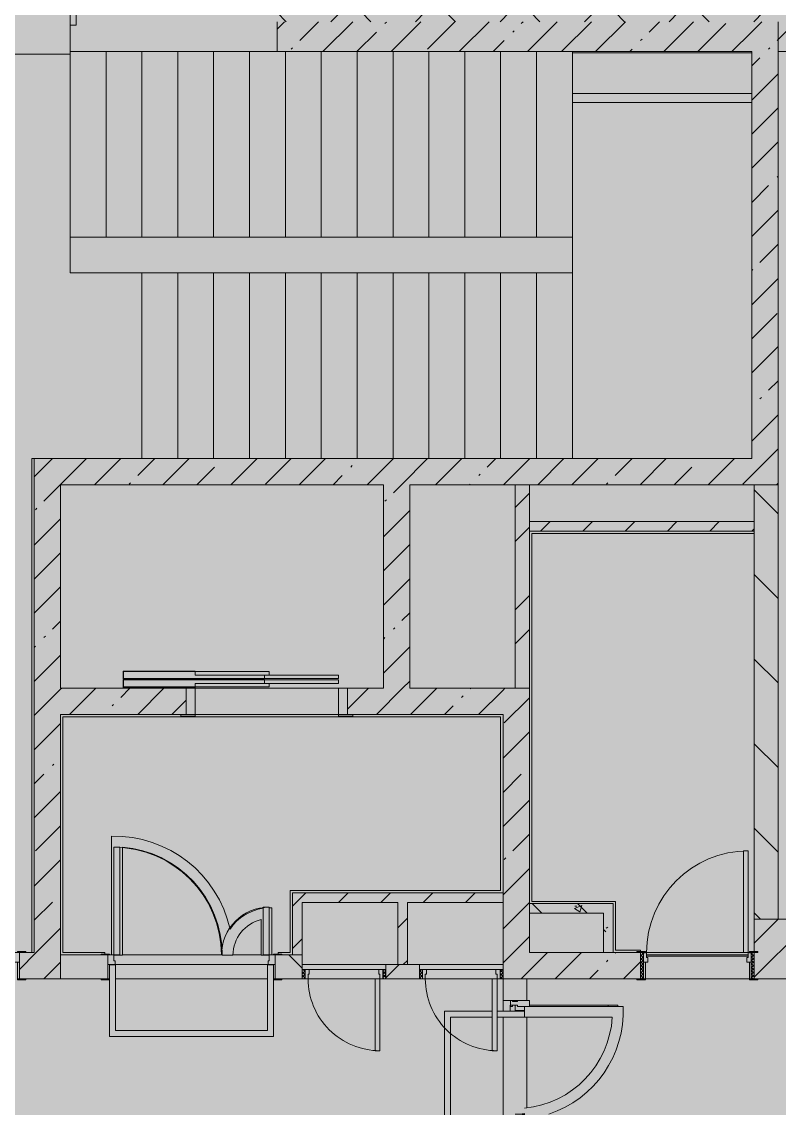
# Model space of a CAD drawing. Header units: millimetres. Extents: x 81773 to 282675, y -8553 to 29000.
# Drawn here: x 242278 to 248613, y 12319 to 21400 of the extents above; entities that cross this region are included whole.
import ezdxf

# ---------------------------------------------------------------- set-up
doc = ezdxf.new("R2010")
doc.units = ezdxf.units.MM
doc.layers.add('A-DETL-GENF-5', color=7, linetype='Continuous', lineweight=9, true_color=0xc0c0c0, transparency=0.4)
for name, color, linetype, lineweight, true_color in [('A-DETL-GENF-7', 7, 'Continuous', 5, 0xe2e2e2), ('A-DETL-GENF-8', 7, 'Continuous', 5, 0xb7b7b7), ('A-DOOR-3', 7, 'Continuous', 5, 0xb7b7b7), ('A-DOOR-4', 7, 'Continuous', 5, 0xe2e2e2), ('A-DOOR-5', 7, 'Continuous', 5, 0xaaaaaa), ('A-DOOR-FRAM-2', 7, 'Continuous', 5, 0xe2e2e2), ('A-DOOR-FRAM-3', 7, 'Continuous', 5, 0xb7b7b7), ('A-DOOR-FRAM-4', 7, 'Continuous', 5, 0xaaaaaa), ('A-FLOR-2', 7, 'Continuous', 5, 0xb7b7b7), ('A-GLAZ-CWMG-3', 7, 'Continuous', 5, 0x737373), ('A-WALL-3', 7, 'Continuous', 5, 0x737373), ('A-WALL-4', 7, 'Continuous', 9, 0x737373), ('I-WALL-5', 7, 'Continuous', 5, 0x737373), ('I-WALL-6', 7, 'Continuous', 5, 0x787878), ('S-COLS-3', 7, 'Continuous', 5, 0x737373), ('S-STRS-3', 7, 'Continuous', 5, 0x737373)]:
    doc.layers.add(name, color=color, linetype=linetype, lineweight=lineweight, true_color=true_color)
for name, color, linetype, lineweight in [('A-GLAZ-CWMG-2', 7, 'Continuous', 5), ('A-WALL-2', 7, 'Continuous', 5), ('I-WALL-4', 7, 'Continuous', 5), ('S-COLS-2', 7, 'Continuous', 5)]:
    doc.layers.add(name, color=color, linetype=linetype, lineweight=lineweight)
pattern_1 = [(45, (147802.7, 0), (-285.1231, 285.1231), []), (45, (148087.8, 0), (-285.1231, 285.1231), [504.031, -100.806, 16.764, -84.042])]
pattern_2 = [(45, (147802.7, 0), (-427.6843, 427.6843), []), (45, (148087.8, 0), (-427.6843, 427.6843), [])]
pattern_3 = [(135, (147802.7, 0), (-353.5534, -353.5534), [])]
pattern_4 = [(45, (147802.7, 0), (-176.7767, 176.7767), [])]
pattern_5 = [(135, (147802.7, 0), (-377.1708, -377.1708), [533.4, -88.9, 17.78, -88.9]), (135, (147802.7, 376.94), (-377.1708, -377.1708), []), (50, (147802.7, 0), (637.6445, -55.7866), [66.675, -733.425]), (355, (147802.7, 0), (-123.3494, 668.699), [53.34, -586.74]), (100.451, (147855.8, -4.65), (514.299, 612.908), [56.665, -623.315]), (46.184, (147802.7, 177.8), (948.7764, -147.1497), [100.012, -1100.137]), (96.636, (147881.8, 165.5), (830.909, 865.997), [84.998, -934.973]), (351.184, (147802.7, 177.8), (830.918, 865.988), [80.01, -880.11]), (21, (147891.6, 133.35), (530.6506, -357.9283), [66.675, -733.425]), (326, (147891.6, 133.35), (216.308, 644.6585), [53.34, -586.74]), (71.451, (147935.8, 103.5), (746.9596, 286.7243), [56.665, -623.315]), (37.5, (147802.7, 0), (10.81053, 295.9426), [16.764, -562.864, 16.764, -578.866, -588.962]), (37.5, (147802.7, 0), (10.81053, 295.9426), [-1175.258, 16.764, -572.198]), (7.5, (147802.7, 0), (233.8692, 350.6318), [16.764, -322.834, 16.764, -549.529, -224.472]), (7.5, (147802.7, 0), (233.8692, 350.6318), [-905.891, 16.764, -207.708]), (327.5, (147604.45, 0), (474.5678, -20.0513), [16.764, -205.486, 16.764, -676.656, -920.115]), (327.5, (147604.45, 0), (474.5678, -20.0513), [-915.67, 16.764, -903.351]), (317.5, (147515.55, 0), (518.4522, 88.9934), [16.764, -272.161, 16.764, -443.738, -653.415]), (317.5, (147515.55, 0), (518.4522, 88.9934), [-749.427, 16.764, -636.651])]

# ---------------------------------------------------------------- blocks, each defined once
blk = doc.blocks.new('110_Дверь_СКБ_2Ст - Д-1_л_Лестничная клетка EIS60 2-32142534-3_3_3_птичка')
at = {"layer": 'A-DOOR-4'}
for points in [[(612.5, 110), (662.5, 110), (662.5, 1010), (612.5, 1010), (612.5, 420.4)], [(-587.5, 110), (-587.5, 510), (-637.5, 510), (-637.5, 110)], [(712.5, -110), (712.5, 30), (697.5, 30), (697.5, -110)]]:
    blk.add_hatch(color=256, dxfattribs=at).paths.add_polyline_path(points)
h = blk.add_hatch(color=256, dxfattribs=at)
h.paths.add_polyline_path([(-627.5, 30), (-627.5, 60), (-637.5, 60), (-637.8, 110), (-687.5, 110), (-687.5, 30), (-637.8, 30)])
h.paths.add_polyline_path([(712.5, 30), (712.5, 110), (662.5, 110), (662.5, 60), (652.5, 60), (652.5, 30)])
at = {"layer": 'A-DOOR-FRAM-2'}
for points in [[(-672.5, 110), (-672.5, 118), (-742.5, 118), (-742.5, 110)], [(767.5, 110), (767.5, 118), (697.5, 118), (697.5, 110)], [(-672.5, -110), (-672.5, 30), (-687.5, 30), (-687.5, -110)], [(-672.5, -118), (-672.5, -110), (-742.5, -110), (-742.5, -118)], [(767.5, -118), (767.5, -110), (697.5, -110), (697.5, -118)]]:
    blk.add_hatch(color=256, dxfattribs=at).paths.add_polyline_path(points)
at = {"layer": 'A-DOOR-3'}
for p, q in [((662.5, 1010), (612.5, 1010)), ((612.5, 1010), (612.5, 110)), ((662.5, 110), (662.5, 1010)), ((-637.5, 510), (-637.5, 110)), ((-587.5, 510), (-637.5, 510)), ((-587.5, 110), (-587.5, 510)), ((-637.5, 110), (-587.5, 110)), ((612.5, 110), (662.5, 110))]:
    blk.add_line(p, q, dxfattribs=at)
for centre, radius, start, end in [((662.5, 110), 900, 90, 180), ((-637.5, 110), 400, 360, 90)]:
    blk.add_arc(centre, radius, start, end, dxfattribs=at)
at = {"layer": 'A-DOOR-FRAM-3'}
for p, q in [((-672.5, 118), (-742.5, 118)), ((-742.5, 118), (-742.5, 110)), ((-742.5, 110), (-672.5, 110)), ((-637.5, 110), (-687.5, 110)), ((-687.5, 110), (-687.5, 30)), ((-672.5, 110), (-672.5, 118)), ((-637.5, 60), (-637.5, 110)), ((662.5, 110), (662.5, 60)), ((712.5, 110), (662.5, 110)), ((767.5, 118), (697.5, 118)), ((697.5, 118), (697.5, 110)), ((697.5, 110), (767.5, 110)), ((712.5, 30), (712.5, 110)), ((767.5, 110), (767.5, 118)), ((-687.5, 30), (-627.5, 30)), ((-672.5, 30), (-687.5, 30)), ((-687.5, 30), (-687.5, -110)), ((-672.5, -110), (-672.5, 30)), ((-627.5, 60), (-637.5, 60)), ((-627.5, 30), (-627.5, 60)), ((662.5, 60), (652.5, 60)), ((652.5, 60), (652.5, 30)), ((652.5, 30), (712.5, 30)), ((712.5, 30), (697.5, 30)), ((697.5, 30), (697.5, -110)), ((712.5, -110), (712.5, 30)), ((-672.5, -110), (-742.5, -110)), ((-742.5, -110), (-742.5, -118)), ((-742.5, -118), (-672.5, -118)), ((-687.5, -110), (-672.5, -110)), ((-672.5, -118), (-672.5, -110)), ((697.5, -110), (712.5, -110)), ((767.5, -110), (697.5, -110)), ((697.5, -110), (697.5, -118)), ((697.5, -118), (767.5, -118)), ((767.5, -118), (767.5, -110))]:
    blk.add_line(p, q, dxfattribs=at)
blk = doc.blocks.new('110_Дверь_СКБ_2Ст - Д-3а 1450x2100h_Лестничная клетка из коридора-32352288-3_3_3_птичка')
at = {"layer": 'A-DOOR-4'}
for points in [[(-587.5, 100), (-587.5, 1000), (-637.5, 1000), (-637.5, 100)], [(662.5, 100), (662.5, 500), (612.5, 500), (612.5, 100)], [(712.5, -100), (712.5, 20), (697.5, 20), (697.5, -100)]]:
    blk.add_hatch(color=256, dxfattribs=at).paths.add_polyline_path(points)
h = blk.add_hatch(color=256, dxfattribs=at)
h.paths.add_polyline_path([(-627.5, 20), (-627.5, 50), (-637.5, 50), (-637.5, 100), (-687.5, 100), (-687.5, 20), (-658.4, 20)])
h.paths.add_polyline_path([(712.5, 20), (712.5, 100), (662.5, 100), (662.5, 50), (652.5, 50), (652.5, 20)])
at = {"layer": 'A-DOOR-FRAM-2'}
for points in [[(-672.5, 100), (-672.5, 108), (-742.5, 108), (-742.5, 100)], [(767.5, 100), (767.5, 108), (697.5, 108), (697.5, 100)], [(-672.5, -100), (-672.5, 20), (-687.5, 20), (-687.5, -100)], [(-672.5, -108), (-672.5, -100), (-742.5, -100), (-742.5, -108)], [(767.5, -108), (767.5, -100), (697.5, -100), (697.5, -108)]]:
    blk.add_hatch(color=256, dxfattribs=at).paths.add_polyline_path(points)
at = {"layer": 'A-DOOR-3'}
for p, q in [((-637.5, 1000), (-637.5, 100)), ((-587.5, 1000), (-637.5, 1000)), ((-587.5, 100), (-587.5, 1000)), ((662.5, 500), (612.5, 500)), ((612.5, 500), (612.5, 100)), ((662.5, 100), (662.5, 500)), ((-637.5, 100), (-587.5, 100)), ((612.5, 100), (662.5, 100))]:
    blk.add_line(p, q, dxfattribs=at)
for centre, radius, start, end in [((-637.5, 100), 900, 0, 90), ((662.5, 100), 400, 90, 180)]:
    blk.add_arc(centre, radius, start, end, dxfattribs=at)
at = {"layer": 'A-DOOR-FRAM-3'}
for p, q in [((-672.5, 108), (-742.5, 108)), ((-742.5, 108), (-742.5, 100)), ((-742.5, 100), (-672.5, 100)), ((-637.5, 100), (-687.5, 100)), ((-687.5, 100), (-687.5, 20)), ((-672.5, 100), (-672.5, 108)), ((-637.5, 50), (-637.5, 100)), ((662.5, 100), (662.5, 50)), ((712.5, 100), (662.5, 100)), ((767.5, 108), (697.5, 108)), ((697.5, 108), (697.5, 100)), ((697.5, 100), (767.5, 100)), ((712.5, 20), (712.5, 100)), ((767.5, 100), (767.5, 108)), ((-687.5, 20), (-627.5, 20)), ((-672.5, 20), (-687.5, 20)), ((-687.5, 20), (-687.5, -100)), ((-672.5, -100), (-672.5, 20)), ((-627.5, 50), (-637.5, 50)), ((-627.5, 20), (-627.5, 50)), ((662.5, 50), (652.5, 50)), ((652.5, 50), (652.5, 20)), ((652.5, 20), (712.5, 20)), ((712.5, 20), (697.5, 20)), ((697.5, 20), (697.5, -100)), ((712.5, -100), (712.5, 20)), ((-672.5, -100), (-742.5, -100)), ((-742.5, -100), (-742.5, -108)), ((-742.5, -108), (-672.5, -108)), ((-687.5, -100), (-672.5, -100)), ((-672.5, -108), (-672.5, -100)), ((697.5, -100), (712.5, -100)), ((767.5, -100), (697.5, -100)), ((697.5, -100), (697.5, -108)), ((697.5, -108), (767.5, -108)), ((767.5, -108), (767.5, -100))]:
    blk.add_line(p, q, dxfattribs=at)
blk = doc.blocks.new('110_Дверь_СКБ_1Ст_Внутренняя1 - Д-8_п_ 950x2100h_охрана 2-32352576-3_3_3_птичка')
at = {"layer": 'A-DOOR-4'}
h = blk.add_hatch(color=256, dxfattribs=at)
h.paths.add_polyline_path([(462.5, 30), (462.5, 110), (437.5, 110), (437.5, 70), (427.5, 70), (427.5, 30)])
h.paths.add_polyline_path([(-402.5, 30), (-402.5, 70), (-412.5, 70), (-412.5, 110), (-437.5, 110), (-437.5, 30)])
at = {"layer": 'A-DOOR-5'}
h = blk.add_hatch(dxfattribs=at)
h.set_pattern_fill('FP_10', color=256, style=0, pattern_type=2)
h.set_pattern_definition([(135, (1826.41, 174.685), (-14.14214, -14.14214), []), (225, (1826.41, 174.685), (14.14214, -14.14214), [])])
h.paths.add_polyline_path([(487.5, -110), (487.5, 110), (462.5, 110), (462.5, -110)])
at = {"layer": 'A-DOOR-FRAM-2'}
for points in [[(409.9, 110), (437.5, 110), (437.5, 960), (397.5, 960), (397.5, 110)], [(-422.5, 110), (-422.5, 118), (-492.5, 118), (-492.5, 110)], [(517.5, 110), (517.5, 118), (447.5, 118), (447.5, 110)], [(-422.5, -110), (-422.5, 30), (-437.5, 30), (-437.5, -110)], [(462.5, -110), (462.5, 30), (447.5, 30), (447.5, -110)], [(-422.5, -118), (-422.5, -110), (-492.5, -110), (-492.5, -118)], [(517.5, -118), (517.5, -110), (447.5, -110), (447.5, -118)]]:
    blk.add_hatch(color=256, dxfattribs=at).paths.add_polyline_path(points)
at = {"layer": 'A-DOOR-FRAM-4'}
h = blk.add_hatch(dxfattribs=at)
h.set_pattern_fill('FP_11', color=256, style=0, pattern_type=2)
h.set_pattern_definition([(45, (-296.384, 174.685), (-14.1421, 14.1421), []), (135, (-296.384, 174.685), (-14.1421, -14.1421), [])])
h.paths.add_polyline_path([(-437.5, -110), (-437.5, 110), (-462.5, 110), (-462.5, -110)])
at = {"layer": 'A-DOOR-3'}
for p, q in [((437.5, 960), (397.5, 960)), ((397.5, 960), (397.5, 110)), ((437.5, 110), (437.5, 960)), ((397.5, 110), (437.5, 110))]:
    blk.add_line(p, q, dxfattribs=at)
blk.add_arc((437.5, 110), 850, 90, 180, dxfattribs=at)
at = {"layer": 'A-DOOR-FRAM-3'}
for p, q in [((-422.5, 118), (-492.5, 118)), ((-492.5, 118), (-492.5, 110)), ((-492.5, 110), (-422.5, 110)), ((-437.5, 110), (-462.5, 110)), ((-462.5, 110), (-462.5, -110)), ((-412.5, 110), (-437.5, 110)), ((-437.5, 110), (-437.5, 30)), ((-437.5, -110), (-437.5, 110)), ((-422.5, 110), (-437.5, 110)), ((-437.5, 110), (-437.5, 109)), ((-437.5, 109), (-422.5, 109)), ((-422.5, 110), (-422.5, 118)), ((-422.5, 109), (-422.5, 110)), ((-412.5, 70), (-412.5, 110)), ((437.5, 110), (437.5, 70)), ((462.5, 110), (437.5, 110)), ((517.5, 118), (447.5, 118)), ((447.5, 118), (447.5, 110)), ((462.5, 110), (447.5, 110)), ((447.5, 110), (447.5, 109)), ((447.5, 110), (517.5, 110)), ((447.5, 109), (462.5, 109)), ((462.5, 30), (462.5, 110)), ((487.5, 110), (462.5, 110)), ((462.5, 110), (462.5, -110)), ((462.5, 109), (462.5, 110)), ((487.5, -110), (487.5, 110)), ((517.5, 110), (517.5, 118)), ((-437.5, 30), (-402.5, 30)), ((-422.5, 30), (-437.5, 30)), ((-437.5, 30), (-437.5, -110)), ((-422.5, -110), (-422.5, 30)), ((-402.5, 70), (-412.5, 70)), ((-402.5, 30), (-402.5, 70)), ((437.5, 70), (427.5, 70)), ((427.5, 70), (427.5, 30)), ((427.5, 30), (462.5, 30)), ((462.5, 30), (447.5, 30)), ((447.5, 30), (447.5, -110)), ((462.5, -110), (462.5, 30)), ((-422.5, -110), (-492.5, -110)), ((-492.5, -110), (-492.5, -118)), ((-492.5, -118), (-422.5, -118)), ((-462.5, -110), (-437.5, -110)), ((-437.5, -110), (-422.5, -110)), ((-422.5, -118), (-422.5, -110)), ((447.5, -110), (462.5, -110)), ((517.5, -110), (447.5, -110)), ((447.5, -110), (447.5, -118)), ((447.5, -118), (517.5, -118)), ((462.5, -110), (487.5, -110)), ((517.5, -118), (517.5, -110))]:
    blk.add_line(p, q, dxfattribs=at)
blk = doc.blocks.new('110_Дверь_СКБ_1Ст - д-18 700x2100h_Технический шкаф ЭОМ и СС-V206-3_3_3_птичка')
at = {"layer": 'A-DOOR-4'}
h = blk.add_hatch(color=256, dxfattribs=at)
h.paths.add_polyline_path([(312.5, 60), (312.5, 20), (302.5, 20), (302.5, -20), (337.5, -20), (337.5, 60)])
h.paths.add_polyline_path([(-287.5, 60), (-312.5, 60), (-312.5, -20), (-277.5, -20), (-277.5, 20), (-287.5, 20)])
at = {"layer": 'A-DOOR-5'}
h = blk.add_hatch(dxfattribs=at)
h.set_pattern_fill('FP_23', color=256, style=0, pattern_type=2)
h.set_pattern_definition([(135, (1951.41, 124.685), (-14.14214, -14.14214), []), (225, (1951.41, 124.685), (14.14214, -14.14214), [])])
h.paths.add_polyline_path([(362.5, 60), (337.5, 60), (337.5, -20), (362.5, -20)])
at = {"layer": 'A-DOOR-FRAM-2'}
blk.add_hatch(color=256, dxfattribs=at).paths.add_polyline_path([(-247.5, 660), (-287.5, 660), (-287.5, 60), (-247.5, 60), (-247.5, 121.4)])
at = {"layer": 'A-DOOR-FRAM-4'}
h = blk.add_hatch(dxfattribs=at)
h.set_pattern_fill('FP_24', color=256, style=0, pattern_type=2)
h.set_pattern_definition([(45, (-171.384, 124.685), (-14.1421, 14.1421), []), (135, (-171.384, 124.685), (-14.1421, -14.1421), [])])
h.paths.add_polyline_path([(-312.5, 60), (-337.5, 60), (-337.5, -20), (-312.5, -20)])
at = {"layer": 'A-DOOR-3'}
for p, q in [((-287.5, 660), (-287.5, 60)), ((-247.5, 660), (-287.5, 660)), ((-247.5, 60), (-247.5, 660)), ((-287.5, 60), (-247.5, 60))]:
    blk.add_line(p, q, dxfattribs=at)
blk.add_arc((-287.5, 60), 600, 360, 90, dxfattribs=at)
at = {"layer": 'A-DOOR-FRAM-3'}
for p, q in [((-312.5, 60), (-337.5, 60)), ((-337.5, 60), (-337.5, -20)), ((-287.5, 60), (-312.5, 60)), ((-312.5, 60), (-312.5, -20)), ((-312.5, -20), (-312.5, 60)), ((-287.5, 20), (-287.5, 60)), ((-277.5, 20), (-287.5, 20)), ((-277.5, -20), (-277.5, 20)), ((-247.5, 60), (312.5, 60)), ((312.5, 20), (302.5, 20)), ((302.5, 20), (302.5, -20)), ((312.5, 60), (312.5, 20)), ((337.5, 60), (312.5, 60)), ((337.5, -20), (337.5, 60)), ((362.5, 60), (337.5, 60)), ((337.5, 60), (337.5, -20)), ((362.5, -20), (362.5, 60)), ((-337.5, -20), (-312.5, -20)), ((-312.5, -20), (-277.5, -20)), ((302.5, -20), (-277.5, -20)), ((302.5, -20), (337.5, -20)), ((337.5, -20), (362.5, -20))]:
    blk.add_line(p, q, dxfattribs=at)
blk = doc.blocks.new('Прямоугольный импост - Импост структурный с накладкой - 190мм-22854925-3_3_3_птичка')
at = {"layer": 'A-GLAZ-CWMG-2'}
for p, q in [((-25, 40), (-25, 81)), ((-15, 40), (-25, 40)), ((-25, -17), (-25, 0)), ((-25, 0), (-15, 0)), ((-15, 0), (-15, 40)), ((15, 40), (15, 0)), ((25, 40), (15, 40)), ((15, 0), (25, 0)), ((25, 81), (25, 40)), ((25, 0), (25, -17)), ((25, -17), (-25, -17))]:
    blk.add_line(p, q, dxfattribs=at)
at = {"layer": 'A-GLAZ-CWMG-3'}
for p, q in [((-25, 81), (-25, 190)), ((-25, 190), (25, 190)), ((25, 190), (25, 81))]:
    blk.add_line(p, q, dxfattribs=at)
blk = doc.blocks.new('BSC_Колонна _Прямоугольная - 500х500-17857564-3_3_3_птичка')
at = {"layer": 'S-COLS-2'}
h = blk.add_hatch(dxfattribs=at)
h.set_pattern_fill('FP_145', color=256, style=0, pattern_type=2)
h.set_pattern_definition([(45, (-100850, -13650), (-285.1231, 285.1231), []), (45, (-100564.88, -13650), (-285.1231, 285.1231), [504.031, -100.806, 16.764, -84.042])])
h.paths.add_polyline_path([(-220, -250), (250, -250), (250, 250), (-250, 250), (-250, -22), (-220, -22), (-220, -30), (-250, -30), (-250, -250)])
at = {"layer": 'S-COLS-3'}
for p, q in [((250, 250), (-250, 250)), ((-250, 250), (-250, -22)), ((250, -250), (250, 250)), ((-220, -250), (250, -250))]:
    blk.add_line(p, q, dxfattribs=at)
blk = doc.blocks.new('DOR_Дверь лифта - 1350х2050h-19118285-3_3_3_птичка')
at = {"layer": 'A-DOOR-3'}
for p, q in [((-600, 125), (-720, 125)), ((-720, 125), (-720, 110)), ((-720, 110), (-600, 110)), ((-675, 110), (-675, -110)), ((-600, 110), (-675, 110)), ((-600, 110), (-600, 125)), ((600, 110), (-600, 110)), ((-600, 110), (-600, -110)), ((720, 125), (600, 125)), ((600, 125), (600, 110)), ((600, -110), (600, 110)), ((675, 110), (600, 110)), ((600, 110), (720, 110)), ((675, -110), (675, 110)), ((720, 110), (720, 125)), ((-675, -110), (-600, -110)), ((-600, -110), (600, -110)), ((-600, -150), (-600, -180)), ((20, -150), (-600, -150)), ((-600, -180), (20, -180)), ((-20, -120), (-20, -150)), ((600, -120), (-20, -120)), ((-20, -150), (600, -150)), ((20, -180), (20, -150)), ((600, -110), (675, -110)), ((600, -150), (600, -120)), ((-600, -190), (-600, -220)), ((20, -190), (-600, -190)), ((-600, -220), (20, -220)), ((-20, -220), (-20, -250)), ((600, -220), (-20, -220)), ((-20, -250), (600, -250)), ((20, -220), (20, -190)), ((600, -250), (600, -220))]:
    blk.add_line(p, q, dxfattribs=at)
at = {"layer": 'A-DOOR-FRAM-3'}
for p, q in [((1200, -180), (20, -180)), ((20, -180), (20, -183)), ((600, -117), (600, -120)), ((1203, -117), (600, -117)), ((600, -120), (1200, -120)), ((1200, -120), (1200, -180)), ((1203, -183), (1203, -117)), ((20, -183), (1203, -183)), ((1203, -187), (20, -187)), ((20, -187), (20, -190)), ((20, -190), (1200, -190)), ((600, -250), (600, -253)), ((1200, -250), (600, -250)), ((600, -253), (1203, -253)), ((1200, -190), (1200, -250)), ((1203, -253), (1203, -187))]:
    blk.add_line(p, q, dxfattribs=at)
blk = doc.blocks.new('Дверь_Витражная_остекление_ - ВВ-7 остекление-32356329-3_3_3_птичка')
at = {"layer": 'A-DETL-GENF-7'}
blk.add_hatch(color=256, dxfattribs=at).paths.add_polyline_path([(-860, -20), (-860, -96), (-815, -96), (-815, -20)])
h = blk.add_hatch(color=256, dxfattribs=at)
h.paths.add_polyline_path([(865, -100), (900, -100), (900, -40), (910, -40), (910, -20), (865, -20), (865, -40)])
h.paths.add_polyline_path([(900, -880), (910, -880), (910, -140), (900, -140), (900, -833.5)])
at = {"layer": 'A-DETL-GENF-8'}
for p, q in [((-815, -20), (-860, -20)), ((-860, -96), (-860, -20)), ((-815, -20), (-860, -20)), ((-860, -20), (-860, -96)), ((865, -100), (865, -20)), ((865, -20), (865, -100)), ((910, -880), (910, -140)), ((910, -880), (910, -140)), ((910, -800), (900, -800)), ((910, -880), (900, -880)), ((900, -880), (910, -880))]:
    blk.add_line(p, q, dxfattribs=at)
at = {"layer": 'A-DOOR-3'}
for p, q in [((-910, 20), (-860, 20)), ((-910, -20), (-910, 20)), ((-860, 20), (-860, -20)), ((860, 20), (910, 20)), ((860, -20), (860, 20)), ((910, 20), (910, -20)), ((-860, -20), (-910, -20)), ((-860, -96), (-860, -20)), ((910, -20), (860, -20))]:
    blk.add_line(p, q, dxfattribs=at)
for centre, start, end in [((-860, -20), 354.58147, 0), ((860, -20), 180, 185.41853)]:
    blk.add_arc(centre, 860, start, end, dxfattribs=at)
blk = doc.blocks.new('Прямоугольный импост - Импост структурный с накладкой - 160мм Темный-32348142-3_3_3_птичка')
at = {"layer": 'A-GLAZ-CWMG-3'}
for p, q in [((0, 17), (-50, 17)), ((-50, 17), (-50, 0)), ((-50, 0), (-40, 0)), ((-40, 0), (-40, -40)), ((-10, -40), (-10, 0)), ((-10, 0), (0, 0)), ((0, 0), (0, 17)), ((-40, -40), (-50, -40)), ((-50, -40), (-50, -140)), ((0, -40), (-10, -40)), ((0, -140), (0, -40)), ((-50, -140), (0, -140))]:
    blk.add_line(p, q, dxfattribs=at)
blk = doc.blocks.new('Зашивка приборов отопления40 - Зашивка приборов отопления-33325598-3_3_3_птичка')
at = {"layer": 'A-WALL-3'}
for p, q in [((126595, 120), (125095, 120)), ((126595, 45), (126595, 120)), ((126595, 45), (125095, 45)), ((125095, 45), (126595, 45)), ((126595, -295), (126595, 45)), ((125095, -295), (126595, -295))]:
    blk.add_line(p, q, dxfattribs=at)

msp = doc.modelspace()

# ---------------------------------------------------------------- hatches: boundary and pattern name
at = {"layer": 'A-DETL-GENF-5'}
msp.add_hatch(color=256, dxfattribs=at).paths.add_polyline_path([(269518.6, -258), (273035.7, -258), (273035.7, 21479), (241135.7, 21479), (241135.7, 27379), (232372.7, 27379), (232372.7, 10208.3), (237012.7, 10208.3), (237012.7, -258), (268458.9, -258)])
at = {"layer": 'A-WALL-2'}
h = msp.add_hatch(dxfattribs=at)
h.set_pattern_fill('FP_84', color=256, style=0, pattern_type=2)
h.set_pattern_definition([(45, (147802.7, 0), (-353.5534, 353.5534), []), (135, (147802.7, 0), (-353.5534, -353.5534), [])])
h.paths.add_polyline_path([(272882.7, 21400), (273032.7, 21400), (273032.7, 21479), (267952.9, 21479), (267952.9, 21400), (272632.7, 21400)])
h.paths.add_polyline_path([(267052.9, 21400), (267052.9, 21479), (265703.1, 21479), (265703.1, 21400), (266339.6, 21400)])
h.paths.add_polyline_path([(259052.7, 21400), (259052.7, 21479), (257753.1, 21479), (257753.1, 21400), (258852.7, 21400)])
h.paths.add_polyline_path([(241112.7, 21400), (241112.7, 21550), (241092.7, 21550), (241092.7, 21400), (241106.8, 21400)])
h.paths.add_polyline_path([(256853.1, 21400), (256853.1, 21479), (255553.1, 21479), (255553.1, 21400), (255742.8, 21400)])
h.paths.add_polyline_path([(261352.7, 21400), (262503.1, 21400), (262503.1, 21479), (261352.7, 21479)])
h.paths.add_polyline_path([(254653.1, 21400), (254653.1, 21479), (253352.9, 21479), (253352.9, 21400), (253852.7, 21400)])
h.paths.add_polyline_path([(263933.1, 21400), (264803.1, 21400), (264803.1, 21479), (263933.1, 21479)])
h.paths.add_polyline_path([(252452.9, 21400), (252452.9, 21479), (251252.7, 21479), (251252.7, 21400), (251504.2, 21400)])
h.paths.add_polyline_path([(248952.7, 21400), (248952.7, 21479), (244412.7, 21479), (244412.7, 21400), (248855, 21400)])
at = {"layer": 'I-WALL-4'}
h = msp.add_hatch(dxfattribs=at)
h.set_pattern_fill('FP_80', color=256, style=0, pattern_type=2)
h.set_pattern_definition(pattern_1)
h.paths.add_polyline_path([(247265.5, 21150), (248382.7, 21150), (248382.7, 21400), (244412.7, 21400), (244412.7, 21150), (245146.1, 21150)])
h.paths.add_polyline_path([(240907.4, 21150), (241112.7, 21150), (241112.7, 21400), (240832.7, 21400), (240832.7, 21150), (240879.9, 21150)])
h = msp.add_hatch(dxfattribs=at)
h.set_pattern_fill('FP_80', color=256, style=0, pattern_type=2)
h.set_pattern_definition(pattern_1)
h.paths.add_polyline_path([(248382.7, 17530), (248602.7, 17530), (248602.7, 21400), (248382.7, 21400), (248382.7, 17750)])
h = msp.add_hatch(dxfattribs=at)
h.set_pattern_fill('FP_80', color=256, style=0, pattern_type=2)
h.set_pattern_definition(pattern_1)
h.paths.add_polyline_path([(257862.2, 21150), (258152.7, 21150), (258152.7, 21400), (257753.1, 21400), (257753.1, 21150)])
h.paths.add_polyline_path([(256853.1, 21150), (256853.1, 21400), (255553.1, 21400), (255553.1, 21150), (255742.8, 21150)])
h.paths.add_polyline_path([(268842.7, 21150), (268842.7, 21400), (268652.7, 21400), (268652.7, 21150)])
h.paths.add_polyline_path([(266339.6, 21150), (267052.9, 21150), (267052.9, 21400), (265703.1, 21400), (265703.1, 21150)])
h.paths.add_polyline_path([(259052.7, 21150), (259052.7, 21400), (258852.7, 21400), (258852.7, 21150)])
h.paths.add_polyline_path([(261352.7, 21150), (262503.1, 21150), (262503.1, 21400), (261352.7, 21400)])
h.paths.add_polyline_path([(264803.1, 21150), (264803.1, 21400), (263933.1, 21400), (263933.1, 21150), (264220.2, 21150)])
h.paths.add_polyline_path([(251252.7, 21150), (252452.9, 21150), (252452.9, 21400), (251252.7, 21400)])
h.paths.add_polyline_path([(248602.7, 21150), (248952.7, 21150), (248952.7, 21400), (248602.7, 21400)])
h.paths.add_polyline_path([(254653.1, 21150), (254653.1, 21400), (253852.7, 21400), (253852.7, 21150)])
h = msp.add_hatch(dxfattribs=at)
h.set_pattern_fill('FP_80', color=256, style=0, pattern_type=2)
h.set_pattern_definition(pattern_1)
h.paths.add_polyline_path([(242496.9, 13620), (242602.7, 13620), (242602.7, 17750), (242382.7, 17750), (242382.7, 13620)])
h = msp.add_hatch(dxfattribs=at)
h.set_pattern_fill('FP_80', color=256, style=0, pattern_type=2)
h.set_pattern_definition(pattern_1)
h.paths.add_polyline_path([(248382.7, 17530), (248382.7, 17750), (242602.7, 17750), (242602.7, 17530), (247265.5, 17530)])
h = msp.add_hatch(dxfattribs=at)
h.set_pattern_fill('FP_80', color=256, style=0, pattern_type=2)
h.set_pattern_definition(pattern_1)
h.paths.add_polyline_path([(245522.7, 15830), (245522.7, 17530), (245302.7, 17530), (245302.7, 15830)])
h = msp.add_hatch(dxfattribs=at)
h.set_pattern_fill('FP_106', color=256, style=0, pattern_type=2)
h.set_pattern_definition(pattern_2)
h.paths.add_polyline_path([(246402.7, 15830), (246522.7, 15830), (246522.7, 17530), (246402.7, 17530), (246402.7, 17480.7)])
h = msp.add_hatch(dxfattribs=at)
h.set_pattern_fill('FP_83', color=256, style=0, pattern_type=2)
h.set_pattern_definition(pattern_3)
h.paths.add_polyline_path([(248402.7, 13900), (248602.7, 13900), (248602.7, 17530), (248402.7, 17530), (248402.7, 13930.4)])
h = msp.add_hatch(dxfattribs=at)
h.set_pattern_fill('FP_85', color=256, style=0, pattern_type=2)
h.set_pattern_definition(pattern_4)
h.paths.add_polyline_path([(247499.2, 17142.8), (248402.7, 17142.8), (248402.7, 17222.8), (246522.7, 17222.8), (246522.7, 17142.8), (247265.5, 17142.8)])
h = msp.add_hatch(dxfattribs=at)
h.set_pattern_fill('FP_80', color=256, style=0, pattern_type=2)
h.set_pattern_definition(pattern_1)
h.paths.add_polyline_path([(245146.1, 15610), (246302.7, 15610), (246302.7, 15830), (245002.7, 15830), (245002.7, 15610)])
h.paths.add_polyline_path([(243652.7, 15610), (243652.7, 15830), (242602.7, 15830), (242602.7, 15610), (243026.8, 15610)])
h = msp.add_hatch(dxfattribs=at)
h.set_pattern_fill('FP_80', color=256, style=0, pattern_type=2)
h.set_pattern_definition(pattern_1)
h.paths.add_polyline_path([(246522.7, 13620), (246522.7, 15830), (246302.7, 15830), (246302.7, 13620)])
h = msp.add_hatch(dxfattribs=at)
h.set_pattern_fill('FP_85', color=256, style=0, pattern_type=2)
h.set_pattern_definition(pattern_4)
h.paths.add_polyline_path([(244616.3, 13600), (244622.7, 13600), (244622.7, 14120), (244542.7, 14120), (244542.7, 13600)])
h = msp.add_hatch(dxfattribs=at)
h.set_pattern_fill('FP_85', color=256, style=0, pattern_type=2)
h.set_pattern_definition(pattern_4)
h.paths.add_polyline_path([(245422.7, 14040), (246302.7, 14040), (246302.7, 14120), (244622.7, 14120), (244622.7, 14040), (245146.1, 14040)])
h = msp.add_hatch(dxfattribs=at)
h.set_pattern_fill('FP_85', color=256, style=0, pattern_type=2)
h.set_pattern_definition(pattern_4)
h.paths.add_polyline_path([(245502.7, 13520), (245502.7, 14040), (245422.7, 14040), (245422.7, 13520)])
h = msp.add_hatch(dxfattribs=at)
h.set_pattern_fill('FP_80', color=256, style=0, pattern_type=2)
h.set_pattern_definition(pattern_1)
h.paths.add_polyline_path([(242312.7, 13400), (242602.7, 13400), (242602.7, 13620), (242257.7, 13620), (242257.7, 13400)])
h.paths.add_polyline_path([(240612.7, 13400), (240857.7, 13400), (240857.7, 13620), (240612.7, 13620)])
h = msp.add_hatch(dxfattribs=at)
h.set_pattern_fill('FP_83', color=256, style=0, pattern_type=2)
h.set_pattern_definition(pattern_3)
h.paths.add_polyline_path([(244452.7, 13400), (244622.7, 13400), (244622.7, 13600), (244397.7, 13600), (244397.7, 13400)])
h.paths.add_polyline_path([(242942.7, 13400), (242997.7, 13400), (242997.7, 13600), (242602.7, 13600), (242602.7, 13400), (242797.7, 13400)])
h = msp.add_hatch(dxfattribs=at)
h.set_pattern_fill('FP_80', color=256, style=0, pattern_type=2)
h.set_pattern_definition(pattern_1)
h.paths.add_polyline_path([(246302.7, 13400), (247452.7, 13400), (247452.7, 13620), (246302.7, 13620), (246302.7, 13480)])
h = msp.add_hatch(dxfattribs=at)
h.set_pattern_fill('FP_106', color=256, style=0, pattern_type=2)
h.set_pattern_definition(pattern_2)
h.paths.add_polyline_path([(245322.7, 13400), (245602.7, 13400), (245602.7, 13520), (245322.7, 13520), (245322.7, 13480)])
h = msp.add_hatch(dxfattribs=at)
h.set_pattern_fill('FP_83', color=256, style=0, pattern_type=2)
h.set_pattern_definition(pattern_3)
h.paths.add_polyline_path([(246302.7, 10600), (246502.7, 10600), (246502.7, 11320), (246302.7, 11320), (246302.7, 10971.7)])
h.paths.add_polyline_path([(246302.7, 13220), (246502.7, 13220), (246502.7, 13400), (246302.7, 13400), (246302.7, 13338.6)])
at = {"layer": 'I-WALL-6'}
h = msp.add_hatch(dxfattribs=at)
h.set_pattern_fill('FP_88', color=256, style=0, pattern_type=2)
h.set_pattern_definition(pattern_5)
h.paths.add_polyline_path([(247142.7, 13950), (247222.7, 13950), (247222.7, 14030), (246522.7, 14030), (246522.7, 13950)])
h = msp.add_hatch(dxfattribs=at)
h.set_pattern_fill('FP_88', color=256, style=0, pattern_type=2)
h.set_pattern_definition(pattern_5)
h.paths.add_polyline_path([(247222.7, 13620), (247222.7, 13950), (247142.7, 13950), (247142.7, 13620)])

# ---------------------------------------------------------------- linework, layer by layer
at = {"layer": 'A-FLOR-2'}
for p, q in [((242682.7, 19300), (242682.7, 21370)), ((242682.7, 21130), (240852.7, 21130)), ((243282.7, 19300), (242682.7, 19300)), ((243282.7, 17750), (243282.7, 19300)), ((242361.7, 13620), (242361.7, 17750)), ((242361.7, 17750), (242382.7, 17750)), ((246542.7, 17122.8), (246542.7, 14047.8)), ((248402.7, 17122.8), (246542.7, 17122.8)), ((246282.7, 15590), (242622.7, 15590)), ((242622.7, 15590), (242622.7, 13620)), ((246282.7, 14140), (246282.7, 15590)), ((243029.2, 14593.2), (243029.2, 13600)), ((243119.2, 13598.4), (243119.2, 14500.7)), ((244522.7, 13620), (244522.7, 14140)), ((244522.7, 14140), (246282.7, 14140)), ((244370.3, 13600), (244370.3, 13992.9)), ((246542.7, 14047.8), (247242.7, 14047.8)), ((247242.7, 14047.8), (247242.7, 13640)), ((244280.3, 13895.6), (244280.3, 13598.4)), ((247242.7, 13640), (247452.7, 13640)), ((247452.7, 13640), (247452.7, 13628)), ((242622.7, 13620), (242972.7, 13620)), ((242972.7, 13620), (242972.7, 13608)), ((243047.7, 13598.4), (243119.2, 13598.4)), ((243954.2, 13598.4), (244044.2, 13598.4)), ((244280.3, 13598.4), (244347.7, 13598.4)), ((244422.7, 13620), (244522.7, 13620)), ((244422.7, 13608), (244422.7, 13620)), ((247502.7, 13600), (248352.7, 13600)), ((248352.7, 13590.2), (247502.7, 13590.2)), ((243062.6, 13518.4), (243012.7, 13518.4)), ((243057.7, 13520), (244337.7, 13520)), ((243062.6, 12968.4), (243062.6, 13518.4)), ((244382.6, 13518.4), (244332.6, 13518.4)), ((244332.6, 13518.4), (244332.6, 12968.4)), ((244382.6, 12918.4), (244382.6, 13518.4)), ((243012.6, 13392), (243012.6, 12918.4)), ((246482.7, 13080), (246482.7, 13170)), ((247306.8, 13170), (246522.7, 13170)), ((246212.7, 13130), (245812.7, 13130)), ((245812.7, 13130), (245812.7, 11455)), ((245862.7, 11505), (245862.7, 13080)), ((245862.7, 13080), (246212.7, 13080)), ((246362.7, 13130), (246252.7, 13130)), ((246252.7, 13080), (247216.2, 13080)), ((246482.7, 13130), (246402.7, 13130)), ((243012.6, 12918.4), (244382.6, 12918.4)), ((244332.6, 12968.4), (243062.6, 12968.4))]:
    msp.add_line(p, q, dxfattribs=at)
for centre, radius, start, end in [((243049.2, 13598.4), 995, 12.67054, 91.1511), ((243049.2, 13598.4), 905, 0, 85.56313), ((244349.2, 13598.4), 395, 97.4974, 146.45952), ((244349.2, 13598.4), 395, 86.92799, 90.21838), ((244349.2, 13598.4), 305, 103.0427, 180), ((246402.7, 13130), 905, 288.14412, 2.53324), ((246402.7, 13130), 815, 275.6332, 356.48271)]:
    msp.add_arc(centre, radius, start, end, dxfattribs=at)
at = {"layer": 'A-WALL-4'}
for p, q in [((246522.7, 17222.8), (246522.7, 17142.8)), ((248402.7, 17142.8), (248402.7, 17222.8)), ((246302.7, 14040), (246302.7, 14120)), ((246522.7, 14030), (246522.7, 13950)), ((242602.7, 13400), (242602.7, 13600)), ((244542.7, 13600), (244622.7, 13600)), ((247142.7, 13620), (247222.7, 13620)), ((245422.7, 13520), (245502.7, 13520))]:
    msp.add_line(p, q, dxfattribs=at)
at = {"layer": 'I-WALL-5'}
for p, q in [((244412.7, 21400), (244412.7, 21150)), ((248602.7, 13900), (248602.7, 21400)), ((244412.7, 21150), (248382.7, 21150)), ((248382.7, 21150), (248382.7, 17750)), ((253352.7, 21150), (248602.7, 21150)), ((242382.7, 17750), (242382.7, 13620)), ((248382.7, 17750), (242382.7, 17750)), ((242602.7, 15830), (242602.7, 17530)), ((242602.7, 17530), (245302.7, 17530)), ((245302.7, 17530), (245302.7, 15830)), ((245522.7, 15830), (245522.7, 17530)), ((248602.7, 17530), (245522.7, 17530)), ((246402.7, 17530), (246402.7, 15830)), ((246522.7, 17222.8), (246522.7, 17530)), ((248402.7, 17530), (248402.7, 17222.8)), ((248402.7, 17222.8), (246522.7, 17222.8)), ((246522.7, 17142.8), (248402.7, 17142.8)), ((246522.7, 14030), (246522.7, 17142.8)), ((248402.7, 17142.8), (248402.7, 13900)), ((243652.7, 15830), (242602.7, 15830)), ((243652.7, 15610), (243652.7, 15830)), ((245302.7, 15830), (245002.7, 15830)), ((245002.7, 15830), (245002.7, 15610)), ((246522.7, 15830), (245522.7, 15830)), ((242602.7, 13600), (242602.7, 15610)), ((242602.7, 15610), (243652.7, 15610)), ((245002.7, 15610), (246302.7, 15610)), ((246302.7, 15610), (246302.7, 14120)), ((244542.7, 14120), (244542.7, 13600)), ((246302.7, 14120), (244542.7, 14120)), ((244622.7, 13480), (244622.7, 14040)), ((244622.7, 14040), (245422.7, 14040)), ((245422.7, 14040), (245422.7, 13520)), ((245502.7, 14040), (246302.7, 14040)), ((245502.7, 13520), (245502.7, 14040)), ((246302.7, 14040), (246302.7, 13480)), ((247222.7, 14030), (246522.7, 14030)), ((247222.7, 13620), (247222.7, 14030)), ((246522.7, 13950), (247142.7, 13950)), ((246522.7, 13620), (246522.7, 13950)), ((247142.7, 13950), (247142.7, 13620)), ((242382.7, 13620), (242312.7, 13620)), ((242942.7, 13600), (242602.7, 13600)), ((243119.2, 13600), (243954.1, 13600)), ((244044.3, 13600), (244280.3, 13600)), ((244542.7, 13600), (244452.7, 13600)), ((247142.7, 13620), (246522.7, 13620)), ((247422.7, 13620), (247222.7, 13620)), ((247502.7, 13620), (248312.7, 13620)), ((244622.7, 13520), (245422.7, 13520)), ((245322.7, 13520), (245322.7, 13480)), ((245502.7, 13520), (246302.7, 13520)), ((245602.7, 13480), (245602.7, 13520)), ((242312.7, 13400), (242942.7, 13400)), ((244332.6, 13400), (243062.6, 13400)), ((244452.7, 13400), (244622.7, 13400)), ((245322.7, 13400), (245602.7, 13400)), ((246302.7, 13400), (247422.7, 13400)), ((246502.7, 13400), (246302.7, 13400)), ((246302.7, 13400), (246302.7, 13130)), ((246502.7, 13220), (246502.7, 13400)), ((248362.7, 13400), (247492.7, 13400)), ((246302.7, 13220), (246502.7, 13220)), ((246302.7, 11505), (246302.7, 13080)), ((246502.7, 13080), (246502.7, 12322.1))]:
    msp.add_line(p, q, dxfattribs=at)
at = {"layer": 'S-STRS-3'}
for p, q in [((242682.7, 19600), (242682.7, 21150)), ((242982.7, 21150), (242682.7, 21150)), ((243282.7, 21150), (242982.7, 21150)), ((242982.7, 19600), (242982.7, 21150)), ((242982.7, 19600), (242982.7, 21150)), ((243582.7, 21150), (243282.7, 21150)), ((243282.7, 19600), (243282.7, 21150)), ((243282.7, 19600), (243282.7, 21150)), ((243882.7, 21150), (243582.7, 21150)), ((243582.7, 19600), (243582.7, 21150)), ((243582.7, 19600), (243582.7, 21150)), ((244182.7, 21150), (243882.7, 21150)), ((243882.7, 19600), (243882.7, 21150)), ((243882.7, 19600), (243882.7, 21150)), ((244412.7, 21150), (244182.7, 21150)), ((244182.7, 19600), (244182.7, 21150)), ((244182.7, 19600), (244182.7, 21150)), ((244482.7, 19600), (244482.7, 21150)), ((244482.7, 19600), (244482.7, 21150)), ((244782.7, 19600), (244782.7, 21150)), ((244782.7, 19600), (244782.7, 21150)), ((245082.7, 19600), (245082.7, 21150)), ((245082.7, 19600), (245082.7, 21150)), ((245382.7, 19600), (245382.7, 21150)), ((245382.7, 19600), (245382.7, 21150)), ((245682.7, 19600), (245682.7, 21150)), ((245682.7, 19600), (245682.7, 21150)), ((245982.7, 19600), (245982.7, 21150)), ((245982.7, 19600), (245982.7, 21150)), ((246282.7, 19600), (246282.7, 21150)), ((246282.7, 19600), (246282.7, 21150)), ((246582.7, 19600), (246582.7, 21150)), ((246582.7, 19600), (246582.7, 21150)), ((246882.7, 21140), (246882.7, 21150)), ((246882.7, 21140), (246882.7, 21150)), ((246882.7, 19600), (246882.7, 20725)), ((246882.7, 19600), (246882.7, 20725)), ((242982.7, 19600), (242682.7, 19600)), ((243282.7, 19600), (242982.7, 19600)), ((243582.7, 19600), (243282.7, 19600)), ((243882.7, 19600), (243582.7, 19600)), ((244182.7, 19600), (243882.7, 19600)), ((244482.7, 19600), (244182.7, 19600)), ((244782.7, 19600), (244482.7, 19600)), ((245082.7, 19600), (244782.7, 19600)), ((245382.7, 19600), (245082.7, 19600)), ((245682.7, 19600), (245382.7, 19600)), ((245982.7, 19600), (245682.7, 19600)), ((246282.7, 19600), (245982.7, 19600)), ((246582.7, 19600), (246282.7, 19600)), ((246882.7, 19600), (246582.7, 19600)), ((246882.7, 19600), (246882.7, 19300)), ((243282.7, 19300), (243582.7, 19300)), ((243582.7, 19300), (243882.7, 19300)), ((243582.7, 19300), (243582.7, 17750)), ((243582.7, 19300), (243582.7, 17750)), ((243882.7, 19300), (244182.7, 19300)), ((243882.7, 19300), (243882.7, 17750)), ((243882.7, 19300), (243882.7, 17750)), ((244182.7, 19300), (244482.7, 19300)), ((244182.7, 19300), (244182.7, 17750)), ((244182.7, 19300), (244182.7, 17750)), ((244482.7, 19300), (244782.7, 19300)), ((244482.7, 19300), (244482.7, 17750)), ((244482.7, 19300), (244482.7, 17750)), ((244782.7, 19300), (245082.7, 19300)), ((244782.7, 19300), (244782.7, 17750)), ((244782.7, 19300), (244782.7, 17750)), ((245082.7, 19300), (245382.7, 19300)), ((245082.7, 19300), (245082.7, 17750)), ((245082.7, 19300), (245082.7, 17750)), ((245382.7, 19300), (245682.7, 19300)), ((245382.7, 19300), (245382.7, 17750)), ((245382.7, 19300), (245382.7, 17750)), ((245682.7, 19300), (245982.7, 19300)), ((245682.7, 19300), (245682.7, 17750)), ((245682.7, 19300), (245682.7, 17750)), ((245982.7, 19300), (246282.7, 19300)), ((245982.7, 19300), (245982.7, 17750)), ((245982.7, 19300), (245982.7, 17750)), ((246282.7, 19300), (246582.7, 19300)), ((246282.7, 19300), (246282.7, 17750)), ((246282.7, 19300), (246282.7, 17750)), ((246582.7, 19300), (246882.7, 19300)), ((246582.7, 19300), (246582.7, 17750)), ((246582.7, 19300), (246582.7, 17750)), ((246882.7, 19300), (246882.7, 17750)), ((246882.7, 19300), (246882.7, 17750))]:
    msp.add_line(p, q, dxfattribs=at)

# ---------------------------------------------------------------- block references
at = {"layer": 'A-DOOR-3'}
for name, p, rotation in [('DOR_Дверь лифта - 1350х2050h-19118285-3_3_3_птичка', (244327.7, 15720), 180), ('110_Дверь_СКБ_1Ст - д-18 700x2100h_Технический шкаф ЭОМ и СС-V206-3_3_3_птичка', (244985.2, 13460), 180), ('110_Дверь_СКБ_1Ст - д-18 700x2100h_Технический шкаф ЭОМ и СС-V206-3_3_3_птичка', (245965.2, 13460), 180), ('Дверь_Витражная_остекление_ - ВВ-7 остекление-32356329-3_3_3_птичка', (246382.7, 12270), 89.99999999999993)]:
    msp.add_blockref(name, p, dxfattribs=dict(at, rotation=rotation))
for name, p in [('110_Дверь_СКБ_2Ст - Д-1_л_Лестничная клетка EIS60 2-32142534-3_3_3_птичка', (241545.2, 13510)), ('110_Дверь_СКБ_2Ст - Д-3а 1450x2100h_Лестничная клетка из коридора-32352288-3_3_3_птичка', (243685.2, 13500)), ('110_Дверь_СКБ_1Ст_Внутренняя1 - Д-8_п_ 950x2100h_охрана 2-32352576-3_3_3_птичка', (247915.2, 13510))]:
    msp.add_blockref(name, p, dxfattribs=at)
at = {"layer": 'A-GLAZ-CWMG-2', "extrusion": (0, 0, -1), "rotation": 180}
msp.add_blockref('Прямоугольный импост - Импост структурный с накладкой - 190мм-22854925-3_3_3_птичка', (-242707.7, 21560), dxfattribs=at)
at = {"layer": 'A-GLAZ-CWMG-3', "rotation": 89.99999999999993}
msp.add_blockref('Прямоугольный импост - Импост структурный с накладкой - 160мм Темный-32348142-3_3_3_птичка', (246382.7, 13220), dxfattribs=at)
at = {"layer": 'A-WALL-3', "rotation": 180}
msp.add_blockref('Зашивка приборов отопления40 - Зашивка приборов отопления-33325598-3_3_3_птичка', (373477.7, 20845), dxfattribs=at)
at = {"layer": 'S-COLS-3'}
msp.add_blockref('BSC_Колонна _Прямоугольная - 500х500-17857564-3_3_3_птичка', (248652.7, 13650), dxfattribs=at)

doc.saveas('drawing.dxf')
